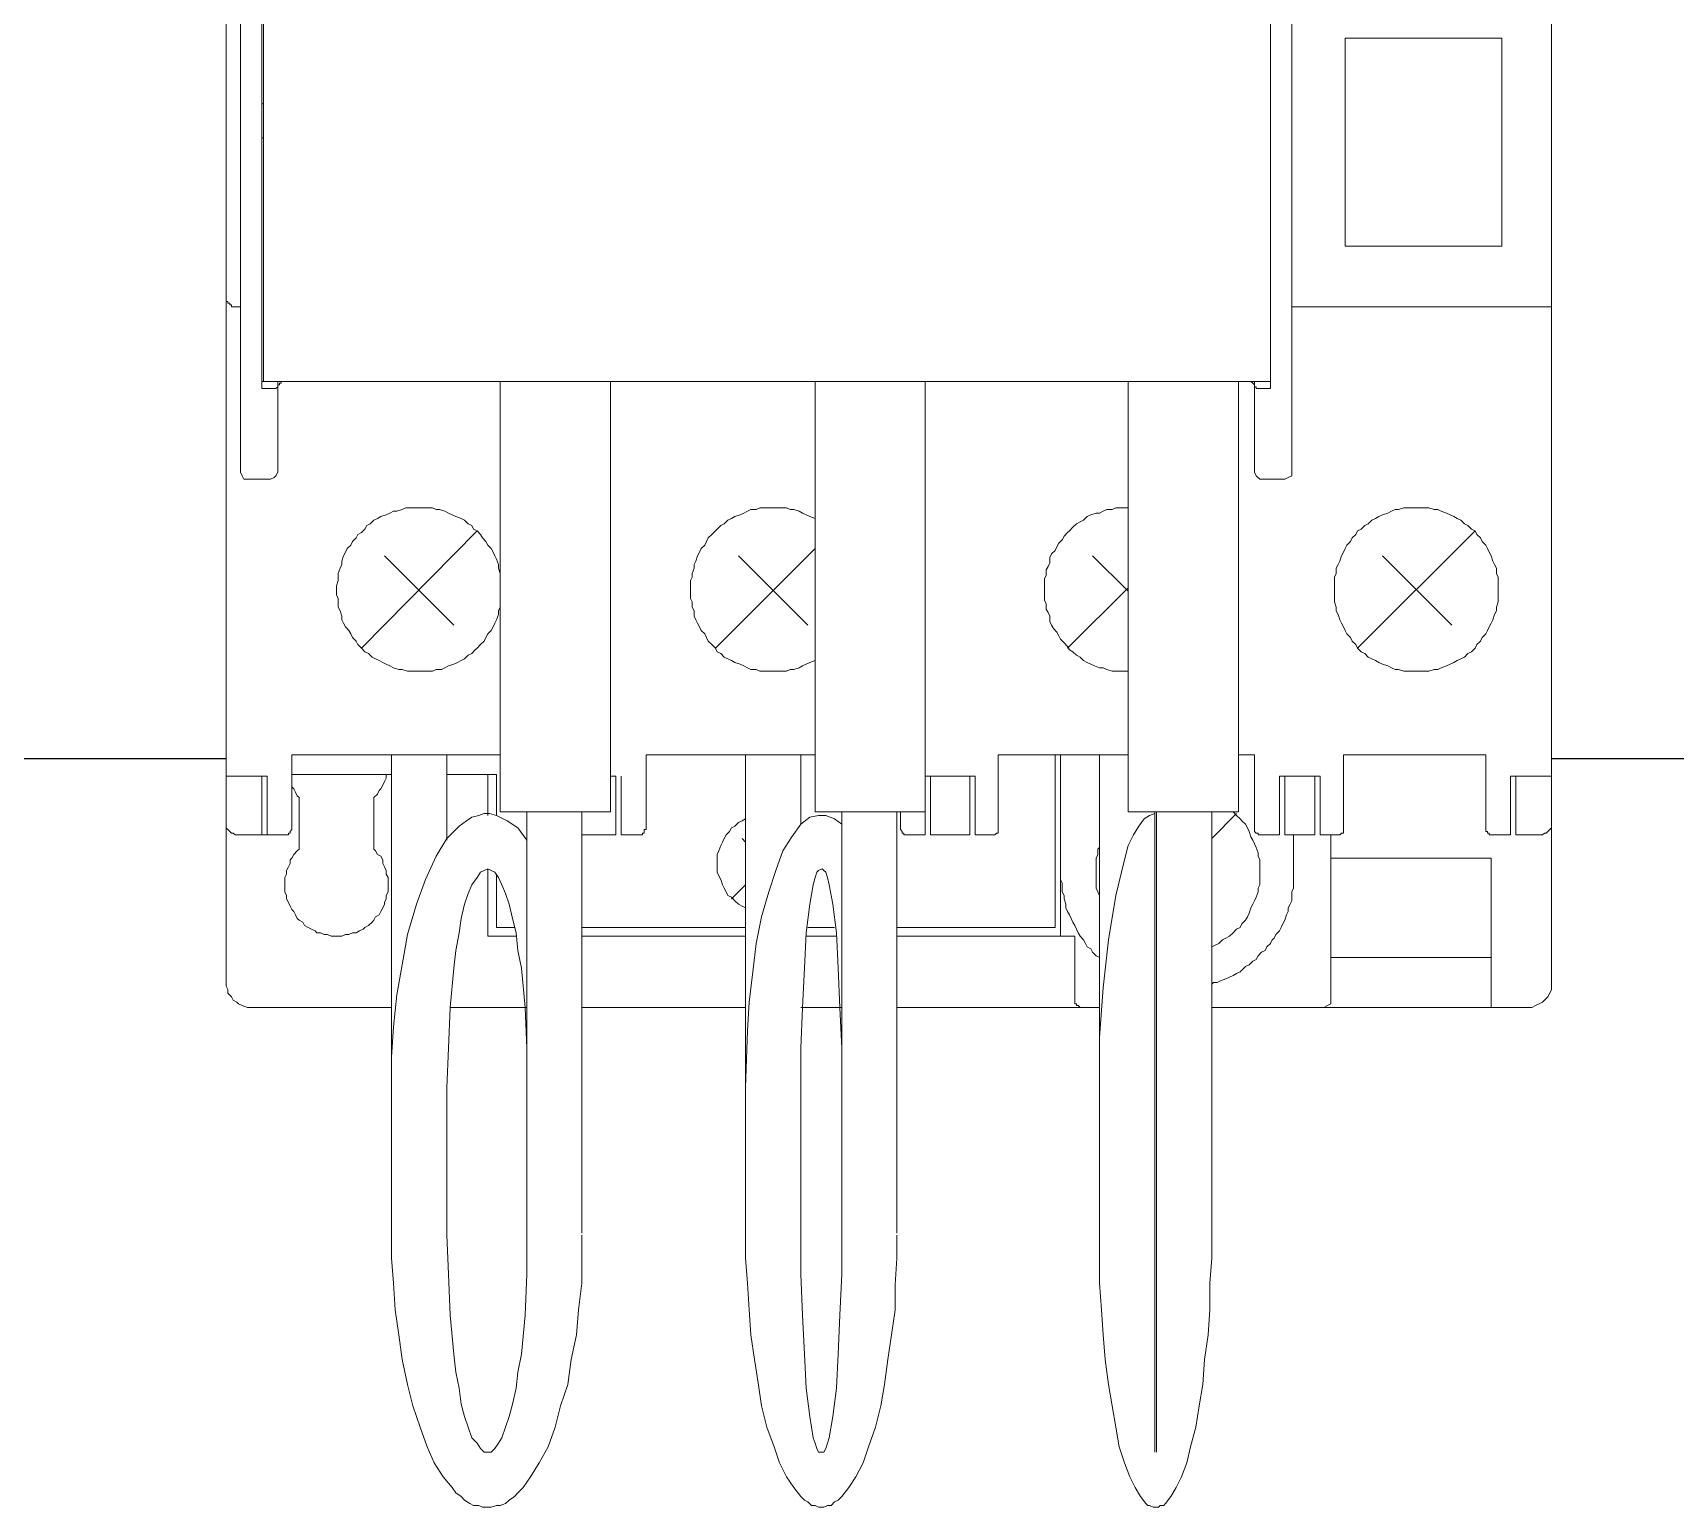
# Model space of a CAD drawing. Header units: millimetres. Extents: x 2046 to 14753, y 2361 to 29276.
# Drawn here: x 10101.03 to 10107.74, y 3672.24 to 3678.27 of the extents above; entities that cross this region are included whole.
import ezdxf

# ---------------------------------------------------------------- set-up
doc = ezdxf.new("R2010")
doc.units = ezdxf.units.MM
doc.layers.add('BARA', color=31, linetype='Continuous')
doc.layers.add('CALQUE_1', color=160, linetype='Continuous')

msp = doc.modelspace()

# ---------------------------------------------------------------- linework, layer by layer
at = {"layer": 'BARA', "color": 9, "true_color": 0xc7c8ca}
for points in [[(10101.8175, 3675.2999), (10100.2333, 3675.2999)], [(10108.8175, 3675.2999), (10107.2333, 3675.2999)]]:
    msp.add_lwpolyline(points, dxfattribs=at)
at = {"layer": 'CALQUE_1', "color": 8, "lineweight": 9}
for p, q in [((10107.2333, 3683.2176), (10107.2333, 3674.3851)), ((10101.8756, 3680.9567), (10101.8756, 3676.646)), ((10106.1719, 3676.646), (10106.1719, 3680.9567)), ((10101.8175, 3680.5569), (10101.8175, 3677.1984)), ((10101.9628, 3676.8131), (10101.9628, 3679.0013)), ((10101.9702, 3678.994), (10101.9702, 3676.8422)), ((10106.0846, 3676.8422), (10106.0846, 3678.994)), ((10106.0846, 3678.994), (10106.0846, 3676.8131)), ((10106.3899, 3677.3947), (10106.3899, 3678.2452)), ((10106.3899, 3678.2452), (10107.0297, 3678.2452)), ((10107.0297, 3678.2452), (10107.0297, 3677.3947)), ((10101.9628, 3677.9763), (10101.9702, 3677.9763)), ((10106.0846, 3677.9763), (10106.0846, 3677.9763)), ((10101.9702, 3677.8381), (10101.9628, 3677.8381)), ((10106.0846, 3677.8381), (10106.0846, 3677.8381)), ((10107.0297, 3677.3947), (10106.3899, 3677.3947)), ((10101.8175, 3677.1984), (10101.8175, 3674.3851)), ((10101.8538, 3677.1475), (10101.8611, 3677.1475)), ((10101.8756, 3677.1475), (10101.8611, 3677.1475)), ((10107.2333, 3677.1475), (10106.1719, 3677.1475)), ((10102.0283, 3676.8422), (10101.9628, 3676.8422)), ((10101.9702, 3676.8422), (10102.0356, 3676.8422)), ((10102.0283, 3676.8422), (10102.0283, 3676.8204)), ((10102.0283, 3676.8422), (10102.0283, 3676.8422)), ((10106.0192, 3676.8422), (10102.0356, 3676.8422)), ((10102.937, 3675.083), (10102.937, 3676.8422)), ((10103.3877, 3675.083), (10103.3877, 3676.8422)), ((10104.2237, 3675.083), (10104.2237, 3676.8422)), ((10104.6744, 3675.083), (10104.6744, 3676.8422)), ((10105.5031, 3675.083), (10105.5031, 3676.8422)), ((10105.9538, 3675.083), (10105.9538, 3676.8422)), ((10106.0192, 3676.8422), (10106.0846, 3676.8422)), ((10106.0192, 3676.8422), (10106.0192, 3676.8422)), ((10106.0192, 3676.8204), (10106.0192, 3676.8422)), ((10106.0846, 3676.8422), (10106.0192, 3676.8422)), ((10101.9992, 3676.8131), (10101.9628, 3676.8131)), ((10102.0283, 3676.8204), (10102.0283, 3676.646)), ((10106.0192, 3676.646), (10106.0192, 3676.8204)), ((10106.0846, 3676.8131), (10106.0556, 3676.8131)), ((10101.8756, 3676.646), (10101.8756, 3676.4715)), ((10102.0283, 3676.646), (10102.0283, 3676.4715)), ((10106.0192, 3676.4715), (10106.0192, 3676.646)), ((10106.1719, 3676.4715), (10106.1719, 3676.646)), ((10101.9628, 3676.4424), (10101.9047, 3676.4424)), ((10101.9992, 3676.4424), (10101.9628, 3676.4424)), ((10106.0846, 3676.4424), (10106.0556, 3676.4424)), ((10106.1428, 3676.4424), (10106.0846, 3676.4424)), ((10102.8425, 3676.2316), (10102.3699, 3675.7518)), ((10106.9207, 3676.2316), (10106.4409, 3675.7518)), ((10104.2237, 3676.1588), (10103.8166, 3675.7518)), ((10102.4644, 3676.1298), (10102.7479, 3675.8463)), ((10103.9111, 3676.1298), (10104.1946, 3675.8463)), ((10105.3577, 3676.1298), (10105.5031, 3675.9844)), ((10106.5426, 3676.1298), (10106.8261, 3675.8463)), ((10105.5031, 3675.9989), (10105.2559, 3675.7518)), ((10102.0864, 3675.3156), (10102.0864, 3675.3011)), ((10102.937, 3675.3156), (10102.0864, 3675.3156)), ((10102.0864, 3675.3011), (10102.0864, 3675.2647)), ((10102.4936, 3675.3156), (10102.4936, 3673.3529)), ((10102.7189, 3675.3156), (10102.7189, 3674.9667)), ((10103.533, 3675.3156), (10103.533, 3675.3083)), ((10104.2237, 3675.3156), (10103.533, 3675.3156)), ((10103.533, 3675.3083), (10103.533, 3675.2647)), ((10103.9402, 3675.3156), (10103.9402, 3673.3601)), ((10104.1655, 3675.3156), (10104.1655, 3675.0321)), ((10105.5031, 3675.3156), (10104.9724, 3675.3156)), ((10104.9724, 3675.3156), (10104.9724, 3675.2647)), ((10104.9724, 3675.3011), (10104.9724, 3675.3011)), ((10105.2051, 3674.6104), (10105.2051, 3675.3156)), ((10105.2269, 3674.8358), (10105.2269, 3675.3156)), ((10105.3867, 3675.3156), (10105.3867, 3673.3529)), ((10106.0192, 3675.3156), (10105.9538, 3675.3156)), ((10106.0192, 3675.3011), (10106.0192, 3675.3156)), ((10106.0192, 3675.2647), (10106.0192, 3675.3011)), ((10106.3827, 3675.3011), (10106.3827, 3675.3156)), ((10106.9643, 3675.3156), (10106.3827, 3675.3156)), ((10106.3827, 3675.2647), (10106.3827, 3675.3011)), ((10106.9643, 3675.3156), (10106.9643, 3675.2647)), ((10101.8175, 3675.2284), (10101.9846, 3675.2284)), ((10101.9628, 3675.2284), (10101.8175, 3675.2284)), ((10101.9628, 3674.9885), (10101.9628, 3675.2284)), ((10101.9846, 3674.9885), (10101.9846, 3675.2284)), ((10102.0864, 3675.2647), (10102.0864, 3675.0176)), ((10102.0864, 3675.2356), (10102.4936, 3675.2356)), ((10102.7189, 3675.2356), (10102.9224, 3675.2356)), ((10102.7189, 3675.2356), (10102.8861, 3675.2356)), ((10102.8861, 3675.2356), (10102.8861, 3675.0684)), ((10102.9224, 3675.2356), (10102.9224, 3675.0684)), ((10103.3877, 3675.2284), (10103.4095, 3675.2284)), ((10103.4095, 3674.9885), (10103.4095, 3675.2284)), ((10103.4313, 3675.2284), (10103.4313, 3674.9885)), ((10103.533, 3675.2647), (10103.533, 3675.0176)), ((10104.8779, 3675.2284), (10104.6744, 3675.2284)), ((10104.6744, 3674.9885), (10104.6744, 3675.2284)), ((10104.6962, 3675.2284), (10104.6962, 3674.9885)), ((10104.6962, 3675.2284), (10104.8561, 3675.2284)), ((10104.8561, 3674.9885), (10104.8561, 3675.2284)), ((10104.8779, 3675.2284), (10104.8779, 3674.9885)), ((10104.9724, 3675.2647), (10104.9724, 3675.0176)), ((10106.0192, 3675.0176), (10106.0192, 3675.2647)), ((10106.2882, 3675.2284), (10106.121, 3675.2284)), ((10106.121, 3674.9885), (10106.121, 3675.2284)), ((10106.1428, 3675.2284), (10106.1428, 3674.9885)), ((10106.2664, 3675.163), (10106.2664, 3675.2284)), ((10106.2882, 3674.9885), (10106.2882, 3675.2284)), ((10106.3827, 3675.0176), (10106.3827, 3675.2647)), ((10106.9643, 3675.2647), (10106.9643, 3675.0176)), ((10107.2333, 3675.2284), (10107.066, 3675.2284)), ((10107.066, 3674.9885), (10107.066, 3675.2284)), ((10107.0878, 3675.2284), (10107.2333, 3675.2284)), ((10107.0878, 3674.9885), (10107.0878, 3675.2284)), ((10106.2664, 3675.1484), (10106.2664, 3675.163)), ((10102.1155, 3675.1412), (10102.1155, 3674.9303)), ((10102.4208, 3674.9303), (10102.4208, 3675.1412)), ((10102.937, 3675.083), (10103.3877, 3675.083)), ((10103.046, 3675.083), (10103.046, 3673.3529)), ((10103.2713, 3675.083), (10103.2713, 3673.3601)), ((10104.2237, 3675.083), (10104.6744, 3675.083)), ((10104.3327, 3675.083), (10104.3327, 3673.3529)), ((10104.5581, 3675.083), (10104.5581, 3673.3601)), ((10104.5726, 3675.0176), (10104.5726, 3675.083)), ((10105.5031, 3675.083), (10105.9538, 3675.083)), ((10105.6122, 3675.083), (10105.6122, 3672.466)), ((10105.6194, 3675.083), (10105.6194, 3672.466)), ((10105.8447, 3675.083), (10105.8447, 3673.3529)), ((10106.2664, 3674.9885), (10106.2664, 3675.1484)), ((10105.9465, 3675.0757), (10105.8447, 3674.9739)), ((10101.9702, 3674.9885), (10101.8684, 3674.9885)), ((10102.0574, 3674.9885), (10101.9702, 3674.9885)), ((10103.2713, 3674.9885), (10103.4095, 3674.9885)), ((10103.4313, 3674.9885), (10103.4968, 3674.9885)), ((10103.9402, 3674.9594), (10103.9256, 3674.9739)), ((10104.6017, 3674.9885), (10104.6744, 3674.9885)), ((10104.6962, 3674.9885), (10104.8561, 3674.9885)), ((10104.8779, 3674.9885), (10104.9433, 3674.9885)), ((10106.0483, 3674.9885), (10106.121, 3674.9885)), ((10106.1428, 3674.9885), (10106.2664, 3674.9885)), ((10106.1792, 3674.9885), (10106.1792, 3674.8358)), ((10106.3537, 3674.9885), (10106.2882, 3674.9885)), ((10106.3319, 3674.9885), (10106.3319, 3674.3124)), ((10106.9934, 3674.9885), (10107.066, 3674.9885)), ((10107.0878, 3674.9885), (10107.1824, 3674.9885)), ((10106.9861, 3674.8939), (10106.3319, 3674.8939)), ((10106.9861, 3674.2833), (10106.9861, 3674.8939)), ((10102.8861, 3674.8503), (10102.8861, 3674.5741)), ((10102.9224, 3674.8285), (10102.9224, 3674.6104)), ((10105.2269, 3674.5741), (10105.2269, 3674.8358)), ((10103.882, 3674.7268), (10103.9402, 3674.7849)), ((10102.8861, 3674.5741), (10103.0024, 3674.5741)), ((10102.9224, 3674.6104), (10102.9951, 3674.6104)), ((10103.0024, 3674.5741), (10102.9224, 3674.5741)), ((10103.2713, 3674.6104), (10103.9402, 3674.6104)), ((10103.9402, 3674.5741), (10103.2713, 3674.5741)), ((10103.2713, 3674.5741), (10103.9402, 3674.5741)), ((10104.1873, 3674.5741), (10104.3109, 3674.5741)), ((10104.1946, 3674.6104), (10104.3037, 3674.6104)), ((10104.5581, 3674.6104), (10105.2051, 3674.6104)), ((10104.5581, 3674.5741), (10105.2051, 3674.5741)), ((10105.2269, 3674.5741), (10104.5581, 3674.5741)), ((10105.2851, 3674.5741), (10105.2269, 3674.5741)), ((10105.2851, 3674.3124), (10105.2851, 3674.5741)), ((10106.9861, 3674.4869), (10106.3319, 3674.4869)), ((10102.4936, 3674.2833), (10101.9192, 3674.2833)), ((10103.046, 3674.2833), (10102.7334, 3674.2833)), ((10103.9402, 3674.2833), (10103.2713, 3674.2833)), ((10104.3327, 3674.2833), (10104.1655, 3674.2833)), ((10105.3867, 3674.2833), (10104.5581, 3674.2833)), ((10107.1388, 3674.2833), (10105.8447, 3674.2833)), ((10102.7189, 3673.9562), (10102.7189, 3673.3529)), ((10104.1655, 3673.9562), (10104.1655, 3673.3529))]:
    msp.add_line(p, q, dxfattribs=at)
for points in [[(10101.8175, 3677.1984), (10101.8175, 3677.1912), (10101.8175, 3677.1839), (10101.8175, 3677.1766), (10101.8175, 3677.1694), (10101.8247, 3677.1694), (10101.8247, 3677.162), (10101.832, 3677.162), (10101.832, 3677.1548), (10101.8393, 3677.1548), (10101.8393, 3677.1475), (10101.8538, 3677.1475)], [(10102.0283, 3676.8131), (10102.0283, 3676.8204), (10102.0283, 3676.8277), (10102.0356, 3676.8277), (10102.0356, 3676.8349), (10102.0428, 3676.8349), (10102.0428, 3676.8422), (10102.0574, 3676.8422)], [(10105.9902, 3676.8422), (10106.0047, 3676.8422), (10106.012, 3676.8349), (10106.012, 3676.8349), (10106.0192, 3676.8277), (10106.0192, 3676.8204), (10106.0192, 3676.8131), (10106.0192, 3676.8131)], [(10101.9992, 3676.8131), (10102.021, 3676.8131), (10102.0283, 3676.8204), (10102.0283, 3676.8204)], [(10106.0192, 3676.8204), (10106.0265, 3676.8204), (10106.0265, 3676.8131), (10106.0556, 3676.8131)], [(10101.8756, 3676.4715), (10101.8756, 3676.4715), (10101.8829, 3676.4569), (10101.8902, 3676.4424), (10101.9047, 3676.4424)], [(10101.9992, 3676.4424), (10101.9992, 3676.4424), (10102.0138, 3676.4497), (10102.021, 3676.4569), (10102.0283, 3676.4715)], [(10106.0192, 3676.4715), (10106.0192, 3676.4715), (10106.0265, 3676.4569), (10106.041, 3676.4424), (10106.0556, 3676.4424)], [(10106.1428, 3676.4424), (10106.1428, 3676.4424), (10106.1574, 3676.4497), (10106.1719, 3676.4569), (10106.1719, 3676.4715)], [(10102.937, 3675.919), (10102.9297, 3675.9045), (10102.9297, 3675.8899), (10102.9224, 3675.8681), (10102.9152, 3675.8535), (10102.9079, 3675.839), (10102.9006, 3675.8245), (10102.8861, 3675.8099), (10102.8788, 3675.7954), (10102.8715, 3675.7809), (10102.857, 3675.7663), (10102.8425, 3675.7518), (10102.8352, 3675.7445), (10102.8207, 3675.73), (10102.8061, 3675.7227), (10102.7915, 3675.7082), (10102.7771, 3675.7009), (10102.7625, 3675.6936), (10102.7479, 3675.6864), (10102.7261, 3675.6791), (10102.7116, 3675.6718), (10102.6971, 3675.6646), (10102.6753, 3675.6646), (10102.6607, 3675.6573), (10102.559, 3675.6573), (10102.5372, 3675.6646), (10102.5226, 3675.6646), (10102.5008, 3675.6718), (10102.4862, 3675.6791), (10102.4717, 3675.6864), (10102.4572, 3675.6936), (10102.4426, 3675.7009), (10102.4281, 3675.7082), (10102.4136, 3675.7154), (10102.399, 3675.73), (10102.3845, 3675.7372), (10102.3699, 3675.7518), (10102.3554, 3675.7663), (10102.3481, 3675.7809), (10102.3336, 3675.7954), (10102.3263, 3675.8099), (10102.3191, 3675.8245), (10102.3045, 3675.839), (10102.2973, 3675.8535), (10102.29, 3675.8681), (10102.29, 3675.8826), (10102.2827, 3675.9045), (10102.2755, 3675.919), (10102.2755, 3675.9553), (10102.2681, 3675.9699), (10102.2681, 3676.0062), (10102.2755, 3676.028), (10102.2755, 3676.0571), (10102.2827, 3676.0789), (10102.29, 3676.0934), (10102.29, 3676.108), (10102.2973, 3676.1298), (10102.3045, 3676.1444), (10102.3118, 3676.1588), (10102.3263, 3676.1734), (10102.3336, 3676.188), (10102.3481, 3676.2025), (10102.3554, 3676.217), (10102.3699, 3676.2243), (10102.3845, 3676.2388), (10102.3918, 3676.2534), (10102.4063, 3676.2606), (10102.4208, 3676.2752), (10102.4354, 3676.2825), (10102.4499, 3676.2897), (10102.4717, 3676.297), (10102.4862, 3676.3043), (10102.5008, 3676.3115), (10102.5154, 3676.3115), (10102.5372, 3676.3188), (10102.5517, 3676.3261), (10102.6607, 3676.3261), (10102.6753, 3676.3188), (10102.6898, 3676.3188), (10102.7116, 3676.3115), (10102.7261, 3676.3043), (10102.7407, 3676.297), (10102.7553, 3676.2897), (10102.7771, 3676.2825), (10102.7915, 3676.2752), (10102.8061, 3676.2606), (10102.8207, 3676.2534), (10102.8279, 3676.2388), (10102.8425, 3676.2316), (10102.857, 3676.217), (10102.8643, 3676.2025), (10102.8788, 3676.188), (10102.8861, 3676.1734), (10102.9006, 3676.1588), (10102.9079, 3676.1444), (10102.9152, 3676.1298), (10102.9224, 3676.1152), (10102.9297, 3676.0934), (10102.9297, 3676.0789), (10102.937, 3676.0571)], [(10104.2237, 3675.7009), (10104.2019, 3675.6936), (10104.1873, 3675.6864), (10104.1728, 3675.6791), (10104.1582, 3675.6718), (10104.1364, 3675.6646), (10104.1219, 3675.6646), (10104.1074, 3675.6573), (10103.9983, 3675.6573), (10103.9838, 3675.6646), (10103.962, 3675.6646), (10103.9474, 3675.6718), (10103.9329, 3675.6791), (10103.9184, 3675.6864), (10103.8965, 3675.6936), (10103.882, 3675.7009), (10103.8675, 3675.7082), (10103.8529, 3675.7154), (10103.8384, 3675.73), (10103.8239, 3675.7372), (10103.8166, 3675.7518), (10103.8021, 3675.7663), (10103.7875, 3675.7809), (10103.7803, 3675.7954), (10103.7729, 3675.8099), (10103.7585, 3675.8245), (10103.7511, 3675.839), (10103.7439, 3675.8535), (10103.7366, 3675.8681), (10103.7293, 3675.8826), (10103.7293, 3675.9045), (10103.7221, 3675.919), (10103.7221, 3675.9408), (10103.7148, 3675.9553), (10103.7148, 3676.028), (10103.7221, 3676.0426), (10103.7221, 3676.0571), (10103.7293, 3676.0789), (10103.7293, 3676.0934), (10103.7366, 3676.108), (10103.7439, 3676.1298), (10103.7511, 3676.1444), (10103.7585, 3676.1588), (10103.7729, 3676.1734), (10103.7803, 3676.188), (10103.7875, 3676.2025), (10103.8021, 3676.217), (10103.8166, 3676.2316), (10103.8239, 3676.2388), (10103.8384, 3676.2534), (10103.8529, 3676.2606), (10103.8675, 3676.2752), (10103.882, 3676.2825), (10103.8965, 3676.2897), (10103.9184, 3676.297), (10103.9329, 3676.3043), (10103.9474, 3676.3115), (10103.962, 3676.3188), (10103.9838, 3676.3188), (10103.9983, 3676.3261), (10104.1074, 3676.3261), (10104.1219, 3676.3188), (10104.1364, 3676.3188), (10104.1582, 3676.3115), (10104.1728, 3676.3043), (10104.1873, 3676.297), (10104.2019, 3676.2897), (10104.2237, 3676.2825)], [(10105.5031, 3675.6573), (10105.4377, 3675.6573), (10105.4159, 3675.6646), (10105.4013, 3675.6718), (10105.3867, 3675.6718), (10105.365, 3675.6791), (10105.3505, 3675.6864), (10105.3359, 3675.6936), (10105.3213, 3675.7009), (10105.3068, 3675.7154), (10105.2923, 3675.7227), (10105.2777, 3675.7372), (10105.2632, 3675.7445), (10105.2559, 3675.7591), (10105.2414, 3675.7736), (10105.2269, 3675.7881), (10105.2196, 3675.8027), (10105.2123, 3675.8172), (10105.1978, 3675.8317), (10105.1905, 3675.8463), (10105.1833, 3675.8609), (10105.1833, 3675.8826), (10105.176, 3675.8971), (10105.1687, 3675.9117), (10105.1687, 3675.9335), (10105.1614, 3675.9481), (10105.1614, 3676.0353), (10105.1687, 3676.0498), (10105.1687, 3676.0716), (10105.176, 3676.0862), (10105.1833, 3676.1007), (10105.1833, 3676.1226), (10105.1905, 3676.137), (10105.2051, 3676.1516), (10105.2123, 3676.1662), (10105.2196, 3676.1807), (10105.2341, 3676.1952), (10105.2414, 3676.2098), (10105.2559, 3676.2243), (10105.2632, 3676.2316), (10105.2777, 3676.2461), (10105.2923, 3676.2606), (10105.3068, 3676.2679), (10105.3213, 3676.2752), (10105.3359, 3676.2897), (10105.3505, 3676.297), (10105.3723, 3676.3043), (10105.3867, 3676.3043), (10105.4013, 3676.3115), (10105.4159, 3676.3188), (10105.4377, 3676.3188), (10105.4522, 3676.3261), (10105.5031, 3676.3261)], [(10102.4208, 3675.1412), (10102.4208, 3675.1412), (10102.4354, 3675.1556), (10102.4426, 3675.1702), (10102.4499, 3675.1775), (10102.4572, 3675.192), (10102.4644, 3675.2066), (10102.4717, 3675.2211), (10102.4717, 3675.2356)], [(10102.0864, 3675.1848), (10102.0937, 3675.1775), (10102.101, 3675.163), (10102.1082, 3675.1484), (10102.1155, 3675.1412)], [(10106.041, 3674.8213), (10106.041, 3674.8867), (10106.0338, 3674.9013), (10106.0338, 3674.9158), (10106.0265, 3674.9376), (10106.0192, 3674.9521), (10106.012, 3674.9667), (10106.0047, 3674.9812), (10105.9974, 3675.003), (10105.9902, 3675.0176), (10105.9829, 3675.0321), (10105.9684, 3675.0466), (10105.9611, 3675.054), (10105.9465, 3675.0684), (10105.932, 3675.083)], [(10101.8684, 3674.9885), (10101.8538, 3674.9885), (10101.8465, 3674.9957), (10101.8393, 3674.9957), (10101.832, 3675.003), (10101.8247, 3675.0103), (10101.8247, 3675.0103), (10101.8175, 3675.0176), (10101.8175, 3675.0394)], [(10102.0864, 3675.0176), (10102.0864, 3675.0103), (10102.0864, 3675.0103), (10102.0792, 3675.003), (10102.0792, 3674.9957), (10102.0792, 3674.9957)], [(10103.046, 3674.9667), (10103.0096, 3675.0176), (10102.966, 3675.0466), (10102.9224, 3675.0684), (10102.8933, 3675.0757), (10102.8715, 3675.0757), (10102.8497, 3675.0684), (10102.8207, 3675.0612), (10102.7989, 3675.0466), (10102.7697, 3675.0248), (10102.7189, 3674.9739), (10102.6753, 3674.9013), (10102.6316, 3674.8067), (10102.5953, 3674.705), (10102.559, 3674.5814), (10102.5372, 3674.4578), (10102.5154, 3674.3343), (10102.5008, 3674.2034), (10102.4936, 3674.0798), (10102.4936, 3673.9562)], [(10103.5185, 3674.9957), (10103.5258, 3674.9957), (10103.5258, 3675.003), (10103.5258, 3675.0103), (10103.533, 3675.0103), (10103.533, 3675.0176), (10103.533, 3675.0176)], [(10103.9402, 3675.054), (10103.9256, 3675.0466), (10103.9111, 3675.0394), (10103.8965, 3675.0248), (10103.882, 3675.0176), (10103.8747, 3675.003), (10103.8602, 3674.9885), (10103.8529, 3674.9739), (10103.8457, 3674.9594), (10103.8384, 3674.9449), (10103.8311, 3674.9231), (10103.8239, 3674.9085), (10103.8239, 3674.8358), (10103.8311, 3674.8213), (10103.8384, 3674.8067), (10103.8457, 3674.7849), (10103.8529, 3674.7704), (10103.8602, 3674.7559), (10103.8675, 3674.7413), (10103.882, 3674.734), (10103.8965, 3674.7195), (10103.9111, 3674.705), (10103.9256, 3674.6977), (10103.9402, 3674.6904)], [(10104.3327, 3675.0321), (10104.3037, 3675.054), (10104.2673, 3675.0684), (10104.2382, 3675.0684), (10104.2019, 3675.0612), (10104.1655, 3675.0321), (10104.1292, 3674.9812), (10104.0928, 3674.9231), (10104.0638, 3674.8431), (10104.0346, 3674.7559), (10104.0056, 3674.6541), (10103.9838, 3674.545), (10103.9692, 3674.4287), (10103.9547, 3674.3051), (10103.9474, 3674.1888), (10103.9402, 3673.9562)], [(10104.5726, 3675.0176), (10104.5726, 3675.0103), (10104.5726, 3675.0103), (10104.5798, 3675.003), (10104.5798, 3674.9957), (10104.5872, 3674.9957), (10104.5872, 3674.9885), (10104.6017, 3674.9885)], [(10104.9433, 3674.9885), (10104.9579, 3674.9885), (10104.9652, 3674.9957), (10104.9724, 3674.9957), (10104.9724, 3675.0103), (10104.9724, 3675.0176)], [(10105.6122, 3675.0757), (10105.5904, 3675.0684), (10105.5686, 3675.054), (10105.5468, 3675.0248), (10105.5249, 3674.9885), (10105.5031, 3674.9449), (10105.4886, 3674.8867), (10105.4522, 3674.7413), (10105.4231, 3674.5596), (10105.4013, 3674.3633), (10105.3867, 3674.1598), (10105.3867, 3673.9562)], [(10106.0192, 3675.0176), (10106.0192, 3675.0103), (10106.0192, 3675.003), (10106.0265, 3674.9957), (10106.0338, 3674.9957), (10106.0338, 3674.9885), (10106.0483, 3674.9885)], [(10106.3827, 3675.0176), (10106.3827, 3675.0103), (10106.3827, 3674.9957), (10106.3755, 3674.9957), (10106.3681, 3674.9885), (10106.3537, 3674.9885)], [(10106.9643, 3675.0176), (10106.9643, 3675.0103), (10106.9643, 3675.003), (10106.9716, 3675.003), (10106.9716, 3674.9957), (10106.9716, 3674.9957)], [(10107.1824, 3674.9885), (10107.1969, 3674.9885), (10107.2042, 3674.9957), (10107.2114, 3674.9957), (10107.2187, 3675.003), (10107.226, 3675.0103), (10107.226, 3675.0103), (10107.2333, 3675.0176), (10107.2333, 3675.0394)], [(10102.0792, 3674.9957), (10102.0718, 3674.9957), (10102.0718, 3674.9885), (10102.0574, 3674.9885)], [(10103.4968, 3674.9885), (10103.5185, 3674.9885), (10103.5185, 3674.9957), (10103.5185, 3674.9957)], [(10106.9716, 3674.9957), (10106.9788, 3674.9957), (10106.9788, 3674.9885), (10106.9934, 3674.9885)], [(10102.4208, 3674.9303), (10102.4281, 3674.9231), (10102.4354, 3674.9085), (10102.4499, 3674.9013), (10102.4572, 3674.8867), (10102.4572, 3674.8721), (10102.4644, 3674.8577), (10102.4717, 3674.8431), (10102.4717, 3674.8285), (10102.479, 3674.814), (10102.479, 3674.7559), (10102.4717, 3674.7413), (10102.4717, 3674.7268), (10102.4644, 3674.7122), (10102.4644, 3674.705), (10102.4572, 3674.6904), (10102.4499, 3674.6759), (10102.4426, 3674.6614), (10102.4281, 3674.6541), (10102.4208, 3674.6396), (10102.4136, 3674.6322), (10102.399, 3674.6178), (10102.3845, 3674.6104), (10102.3772, 3674.6032), (10102.3627, 3674.596), (10102.3481, 3674.5886), (10102.3336, 3674.5886), (10102.3191, 3674.5814), (10102.3045, 3674.5814), (10102.29, 3674.5741), (10102.2463, 3674.5741), (10102.2319, 3674.5814), (10102.2173, 3674.5814), (10102.2027, 3674.5886), (10102.1882, 3674.5886), (10102.1809, 3674.596), (10102.1664, 3674.6032), (10102.1519, 3674.6104), (10102.1373, 3674.6178), (10102.1301, 3674.6322), (10102.1155, 3674.6396), (10102.1082, 3674.6468), (10102.101, 3674.6614), (10102.0937, 3674.6759), (10102.0864, 3674.6832), (10102.0792, 3674.6977), (10102.0718, 3674.7122), (10102.0646, 3674.7268), (10102.0646, 3674.7413), (10102.0574, 3674.7559), (10102.0574, 3674.814), (10102.0646, 3674.8285), (10102.0646, 3674.8431), (10102.0718, 3674.8577), (10102.0792, 3674.8721), (10102.0792, 3674.8867), (10102.0864, 3674.8939), (10102.0937, 3674.9085), (10102.1082, 3674.9231), (10102.1155, 3674.9303)], [(10105.3867, 3674.9376), (10105.3795, 3674.9303), (10105.3795, 3674.9085), (10105.3723, 3674.8939), (10105.3723, 3674.8213)], [(10103.046, 3673.9562), (10103.046, 3674.1162), (10103.0388, 3674.2833), (10103.0242, 3674.4433), (10103.0096, 3674.516), (10103.0024, 3674.5886), (10102.9878, 3674.6468), (10102.9733, 3674.705), (10102.9588, 3674.7486), (10102.9442, 3674.7849), (10102.9297, 3674.814), (10102.9152, 3674.8358), (10102.9006, 3674.8431), (10102.8861, 3674.8503), (10102.8715, 3674.8431), (10102.857, 3674.8358), (10102.8425, 3674.814), (10102.8207, 3674.7849), (10102.8061, 3674.7486), (10102.7915, 3674.705), (10102.7771, 3674.6468), (10102.7697, 3674.5886), (10102.7553, 3674.516), (10102.7479, 3674.4433), (10102.7334, 3674.2833), (10102.7261, 3674.1162), (10102.7189, 3673.9562)], [(10104.3327, 3673.9562), (10104.3327, 3674.1162), (10104.3255, 3674.2833), (10104.3181, 3674.4433), (10104.3109, 3674.5886), (10104.2963, 3674.705), (10104.2819, 3674.7849), (10104.2745, 3674.814), (10104.2673, 3674.8358), (10104.26, 3674.8431), (10104.2527, 3674.8503), (10104.2382, 3674.8431), (10104.2309, 3674.8358), (10104.2237, 3674.814), (10104.2164, 3674.7849), (10104.2019, 3674.705), (10104.1873, 3674.5886), (10104.1801, 3674.4433), (10104.1728, 3674.2833), (10104.1655, 3674.1162), (10104.1655, 3673.9562)], [(10105.2269, 3674.8358), (10105.2269, 3674.8067), (10105.2341, 3674.7922), (10105.2341, 3674.7559), (10105.2414, 3674.7413), (10105.2414, 3674.7268), (10105.2487, 3674.705), (10105.2487, 3674.6904), (10105.2559, 3674.6759), (10105.2632, 3674.6614), (10105.2705, 3674.6468), (10105.2777, 3674.6322), (10105.2851, 3674.6178), (10105.2923, 3674.6032), (10105.2995, 3674.5886), (10105.3068, 3674.5741), (10105.3213, 3674.5596), (10105.3287, 3674.545), (10105.3359, 3674.5305), (10105.3505, 3674.5232), (10105.3577, 3674.5087), (10105.3723, 3674.4942), (10105.3867, 3674.4869)], [(10105.3723, 3674.8213), (10105.3723, 3674.7704), (10105.3795, 3674.7559), (10105.3867, 3674.7413)], [(10105.8447, 3674.3779), (10105.8521, 3674.3851), (10105.8666, 3674.3851), (10105.8811, 3674.3924), (10105.9029, 3674.3997), (10105.9175, 3674.4069), (10105.932, 3674.4142), (10105.9465, 3674.4215), (10105.9611, 3674.4287), (10105.9756, 3674.4433), (10105.9829, 3674.4505), (10105.9974, 3674.4578), (10106.012, 3674.4723), (10106.0265, 3674.4796), (10106.0338, 3674.4942), (10106.0483, 3674.5087), (10106.0628, 3674.516), (10106.0702, 3674.5305), (10106.0846, 3674.545), (10106.092, 3674.5596), (10106.0992, 3674.5668), (10106.1064, 3674.5814), (10106.121, 3674.596), (10106.1283, 3674.6104), (10106.1356, 3674.625), (10106.1428, 3674.6396), (10106.1501, 3674.6614), (10106.1574, 3674.6759), (10106.1574, 3674.6904), (10106.1646, 3674.705), (10106.1719, 3674.7195), (10106.1719, 3674.7559), (10106.1792, 3674.7704), (10106.1792, 3674.8358)], [(10105.8447, 3674.5305), (10105.8593, 3674.5378), (10105.8739, 3674.545), (10105.8884, 3674.5596), (10105.9029, 3674.5668), (10105.9175, 3674.5741), (10105.932, 3674.5886), (10105.9465, 3674.6032), (10105.9611, 3674.6104), (10105.9684, 3674.625), (10105.9829, 3674.6396), (10105.9902, 3674.6541), (10105.9974, 3674.6686), (10106.0047, 3674.6904), (10106.012, 3674.705), (10106.0192, 3674.7195), (10106.0265, 3674.734), (10106.0338, 3674.7559), (10106.0338, 3674.7704), (10106.041, 3674.7849), (10106.041, 3674.8213)], [(10101.8175, 3674.3851), (10101.8175, 3674.3705), (10101.8247, 3674.3561), (10101.8247, 3674.3415), (10101.8393, 3674.3269), (10101.8465, 3674.3124), (10101.8611, 3674.3051), (10101.8684, 3674.2979), (10101.8829, 3674.2906), (10101.9047, 3674.2833), (10101.9192, 3674.2833)], [(10107.1388, 3674.2833), (10107.1533, 3674.2833), (10107.1678, 3674.2906), (10107.1824, 3674.2979), (10107.1969, 3674.3051), (10107.2042, 3674.3124), (10107.2187, 3674.3269), (10107.226, 3674.3415), (10107.2333, 3674.3561), (10107.2333, 3674.3851)], [(10105.2851, 3674.3124), (10105.2851, 3674.2979), (10105.2923, 3674.2979), (10105.2923, 3674.2906), (10105.2995, 3674.2906), (10105.3068, 3674.2833), (10105.3141, 3674.2833)], [(10106.3027, 3674.2833), (10106.3027, 3674.2833), (10106.3173, 3674.2906), (10106.3319, 3674.2979), (10106.3319, 3674.3124)], [(10102.4936, 3673.3529), (10102.4936, 3673.2583), (10102.5008, 3673.1566), (10102.508, 3673.0475), (10102.5226, 3672.9457), (10102.5372, 3672.8439), (10102.559, 3672.7422), (10102.5808, 3672.655), (10102.6098, 3672.5678), (10102.6389, 3672.4878), (10102.668, 3672.4223), (10102.7043, 3672.3642), (10102.7407, 3672.3205), (10102.7553, 3672.2987), (10102.7771, 3672.2843), (10102.7915, 3672.2697), (10102.8134, 3672.2551), (10102.8279, 3672.2479), (10102.8497, 3672.2479), (10102.8643, 3672.2406), (10102.9006, 3672.2406), (10102.9224, 3672.2479), (10102.937, 3672.2479), (10102.9588, 3672.2551), (10102.9733, 3672.2697), (10102.9951, 3672.2843), (10103.0096, 3672.2987), (10103.0315, 3672.3205), (10103.0606, 3672.3642), (10103.0969, 3672.4223), (10103.1333, 3672.4878), (10103.1623, 3672.5678), (10103.1841, 3672.655), (10103.2132, 3672.7422), (10103.2277, 3672.8439), (10103.2495, 3672.9457), (10103.2568, 3673.0475), (10103.2713, 3673.1566), (10103.2713, 3673.3529)], [(10102.7189, 3673.3529), (10102.7261, 3673.1929), (10102.7334, 3673.0257), (10102.7479, 3672.8658), (10102.7553, 3672.7931), (10102.7697, 3672.7277), (10102.7771, 3672.6622), (10102.7915, 3672.6114), (10102.8061, 3672.5678), (10102.8207, 3672.5242), (10102.8425, 3672.5023), (10102.857, 3672.4805), (10102.8715, 3672.466), (10102.9006, 3672.466), (10102.9152, 3672.4805), (10102.9297, 3672.5023), (10102.9442, 3672.5242), (10102.9588, 3672.5678), (10102.9733, 3672.6114), (10102.9878, 3672.6622), (10103.0024, 3672.7277), (10103.0096, 3672.7931), (10103.0242, 3672.8658), (10103.0388, 3673.0257), (10103.046, 3673.1929), (10103.046, 3673.3529)], [(10103.9402, 3673.3601), (10103.9402, 3673.2583), (10103.9474, 3673.1566), (10103.9547, 3673.0475), (10103.962, 3672.9457), (10103.9765, 3672.8439), (10103.991, 3672.7495), (10104.0056, 3672.655), (10104.0274, 3672.5678), (10104.0564, 3672.4878), (10104.0783, 3672.4223), (10104.1074, 3672.3642), (10104.1364, 3672.3205), (10104.1655, 3672.2843), (10104.1801, 3672.2697), (10104.1946, 3672.2624), (10104.2091, 3672.2479), (10104.2237, 3672.2479), (10104.2382, 3672.2406), (10104.26, 3672.2406), (10104.2745, 3672.2479), (10104.2891, 3672.2479), (10104.3037, 3672.2624), (10104.3181, 3672.2697), (10104.3327, 3672.2843), (10104.3618, 3672.3205), (10104.3909, 3672.3642), (10104.4199, 3672.4223), (10104.4418, 3672.4878), (10104.4708, 3672.5678), (10104.4926, 3672.655), (10104.5072, 3672.7422), (10104.5217, 3672.8439), (10104.5362, 3672.9457), (10104.5508, 3673.0475), (10104.5508, 3673.1493), (10104.5581, 3673.2583), (10104.5581, 3673.3529)], [(10104.1655, 3673.3529), (10104.1655, 3673.1929), (10104.1728, 3673.0257), (10104.1801, 3672.8658), (10104.1873, 3672.7277), (10104.2019, 3672.6114), (10104.2164, 3672.5242), (10104.2237, 3672.5023), (10104.2309, 3672.4805), (10104.2382, 3672.466), (10104.26, 3672.466), (10104.2673, 3672.4805), (10104.2745, 3672.5023), (10104.2819, 3672.5242), (10104.2963, 3672.6114), (10104.3109, 3672.7277), (10104.3181, 3672.8658), (10104.3255, 3673.0257), (10104.3327, 3673.1929), (10104.3327, 3673.3529)], [(10105.3867, 3673.3529), (10105.3867, 3673.1566), (10105.3941, 3673.0475), (10105.4013, 3672.9457), (10105.4086, 3672.8439), (10105.4231, 3672.7422), (10105.4377, 3672.655), (10105.4522, 3672.5678), (10105.4668, 3672.4878), (10105.4886, 3672.4223), (10105.5104, 3672.3642), (10105.5322, 3672.3205), (10105.554, 3672.2843), (10105.5758, 3672.2551), (10105.583, 3672.2479), (10105.5904, 3672.2479), (10105.6049, 3672.2406), (10105.6267, 3672.2406), (10105.634, 3672.2479), (10105.6485, 3672.2479), (10105.6558, 3672.2551), (10105.6776, 3672.2843), (10105.6994, 3672.3205), (10105.7212, 3672.3642), (10105.743, 3672.4223), (10105.7575, 3672.4878), (10105.7793, 3672.5678), (10105.7939, 3672.655), (10105.8085, 3672.7422), (10105.8157, 3672.8439), (10105.8303, 3672.9457), (10105.8375, 3673.0475), (10105.8375, 3673.1566), (10105.8447, 3673.2583), (10105.8447, 3673.3529)]]:
    msp.add_lwpolyline(points, dxfattribs=at)
msp.add_lwpolyline([(10107.0151, 3675.9917), (10107.0151, 3675.9408), (10107.0079, 3675.919), (10107.0079, 3675.9045), (10107.0006, 3675.8899), (10106.9934, 3675.8681), (10106.9861, 3675.8535), (10106.9788, 3675.839), (10106.9716, 3675.8245), (10106.9643, 3675.8099), (10106.9497, 3675.7954), (10106.9425, 3675.7809), (10106.9279, 3675.7663), (10106.9207, 3675.7518), (10106.9061, 3675.7372), (10106.8916, 3675.73), (10106.8771, 3675.7154), (10106.8625, 3675.7082), (10106.8479, 3675.7009), (10106.8334, 3675.6936), (10106.8189, 3675.6864), (10106.8043, 3675.6791), (10106.7825, 3675.6718), (10106.768, 3675.6646), (10106.7535, 3675.6646), (10106.7316, 3675.6573), (10106.6298, 3675.6573), (10106.6081, 3675.6646), (10106.5936, 3675.6646), (10106.579, 3675.6718), (10106.5644, 3675.6791), (10106.5426, 3675.6864), (10106.5281, 3675.6936), (10106.5136, 3675.7009), (10106.499, 3675.7082), (10106.4845, 3675.7154), (10106.4699, 3675.73), (10106.4554, 3675.7372), (10106.4409, 3675.7518), (10106.4336, 3675.7663), (10106.4191, 3675.7809), (10106.4118, 3675.7954), (10106.3973, 3675.8099), (10106.3899, 3675.8245), (10106.3827, 3675.839), (10106.3755, 3675.8535), (10106.3681, 3675.8681), (10106.3609, 3675.8899), (10106.3537, 3675.9045), (10106.3537, 3675.919), (10106.3464, 3675.9408), (10106.3464, 3676.0426), (10106.3537, 3676.0571), (10106.3537, 3676.0789), (10106.3609, 3676.0934), (10106.3681, 3676.108), (10106.3755, 3676.1298), (10106.3827, 3676.1444), (10106.3899, 3676.1588), (10106.3973, 3676.1734), (10106.4118, 3676.188), (10106.4191, 3676.2025), (10106.4336, 3676.217), (10106.4409, 3676.2316), (10106.4554, 3676.2388), (10106.4699, 3676.2534), (10106.4845, 3676.2606), (10106.499, 3676.2752), (10106.5136, 3676.2825), (10106.5281, 3676.2897), (10106.5426, 3676.297), (10106.5644, 3676.3043), (10106.579, 3676.3115), (10106.5936, 3676.3188), (10106.6081, 3676.3188), (10106.6298, 3676.3261), (10106.7316, 3676.3261), (10106.7535, 3676.3188), (10106.768, 3676.3188), (10106.7825, 3676.3115), (10106.8043, 3676.3043), (10106.8189, 3676.297), (10106.8334, 3676.2897), (10106.8479, 3676.2825), (10106.8625, 3676.2752), (10106.8771, 3676.2606), (10106.8916, 3676.2534), (10106.9061, 3676.2388), (10106.9207, 3676.2316), (10106.9279, 3676.217), (10106.9425, 3676.2025), (10106.9497, 3676.188), (10106.9643, 3676.1734), (10106.9716, 3676.1588), (10106.9788, 3676.1444), (10106.9861, 3676.1298), (10106.9934, 3676.108), (10107.0006, 3676.0934), (10107.0079, 3676.0789), (10107.0079, 3676.0571), (10107.0151, 3676.0426)], close=True, dxfattribs=at)

doc.saveas('drawing.dxf')
